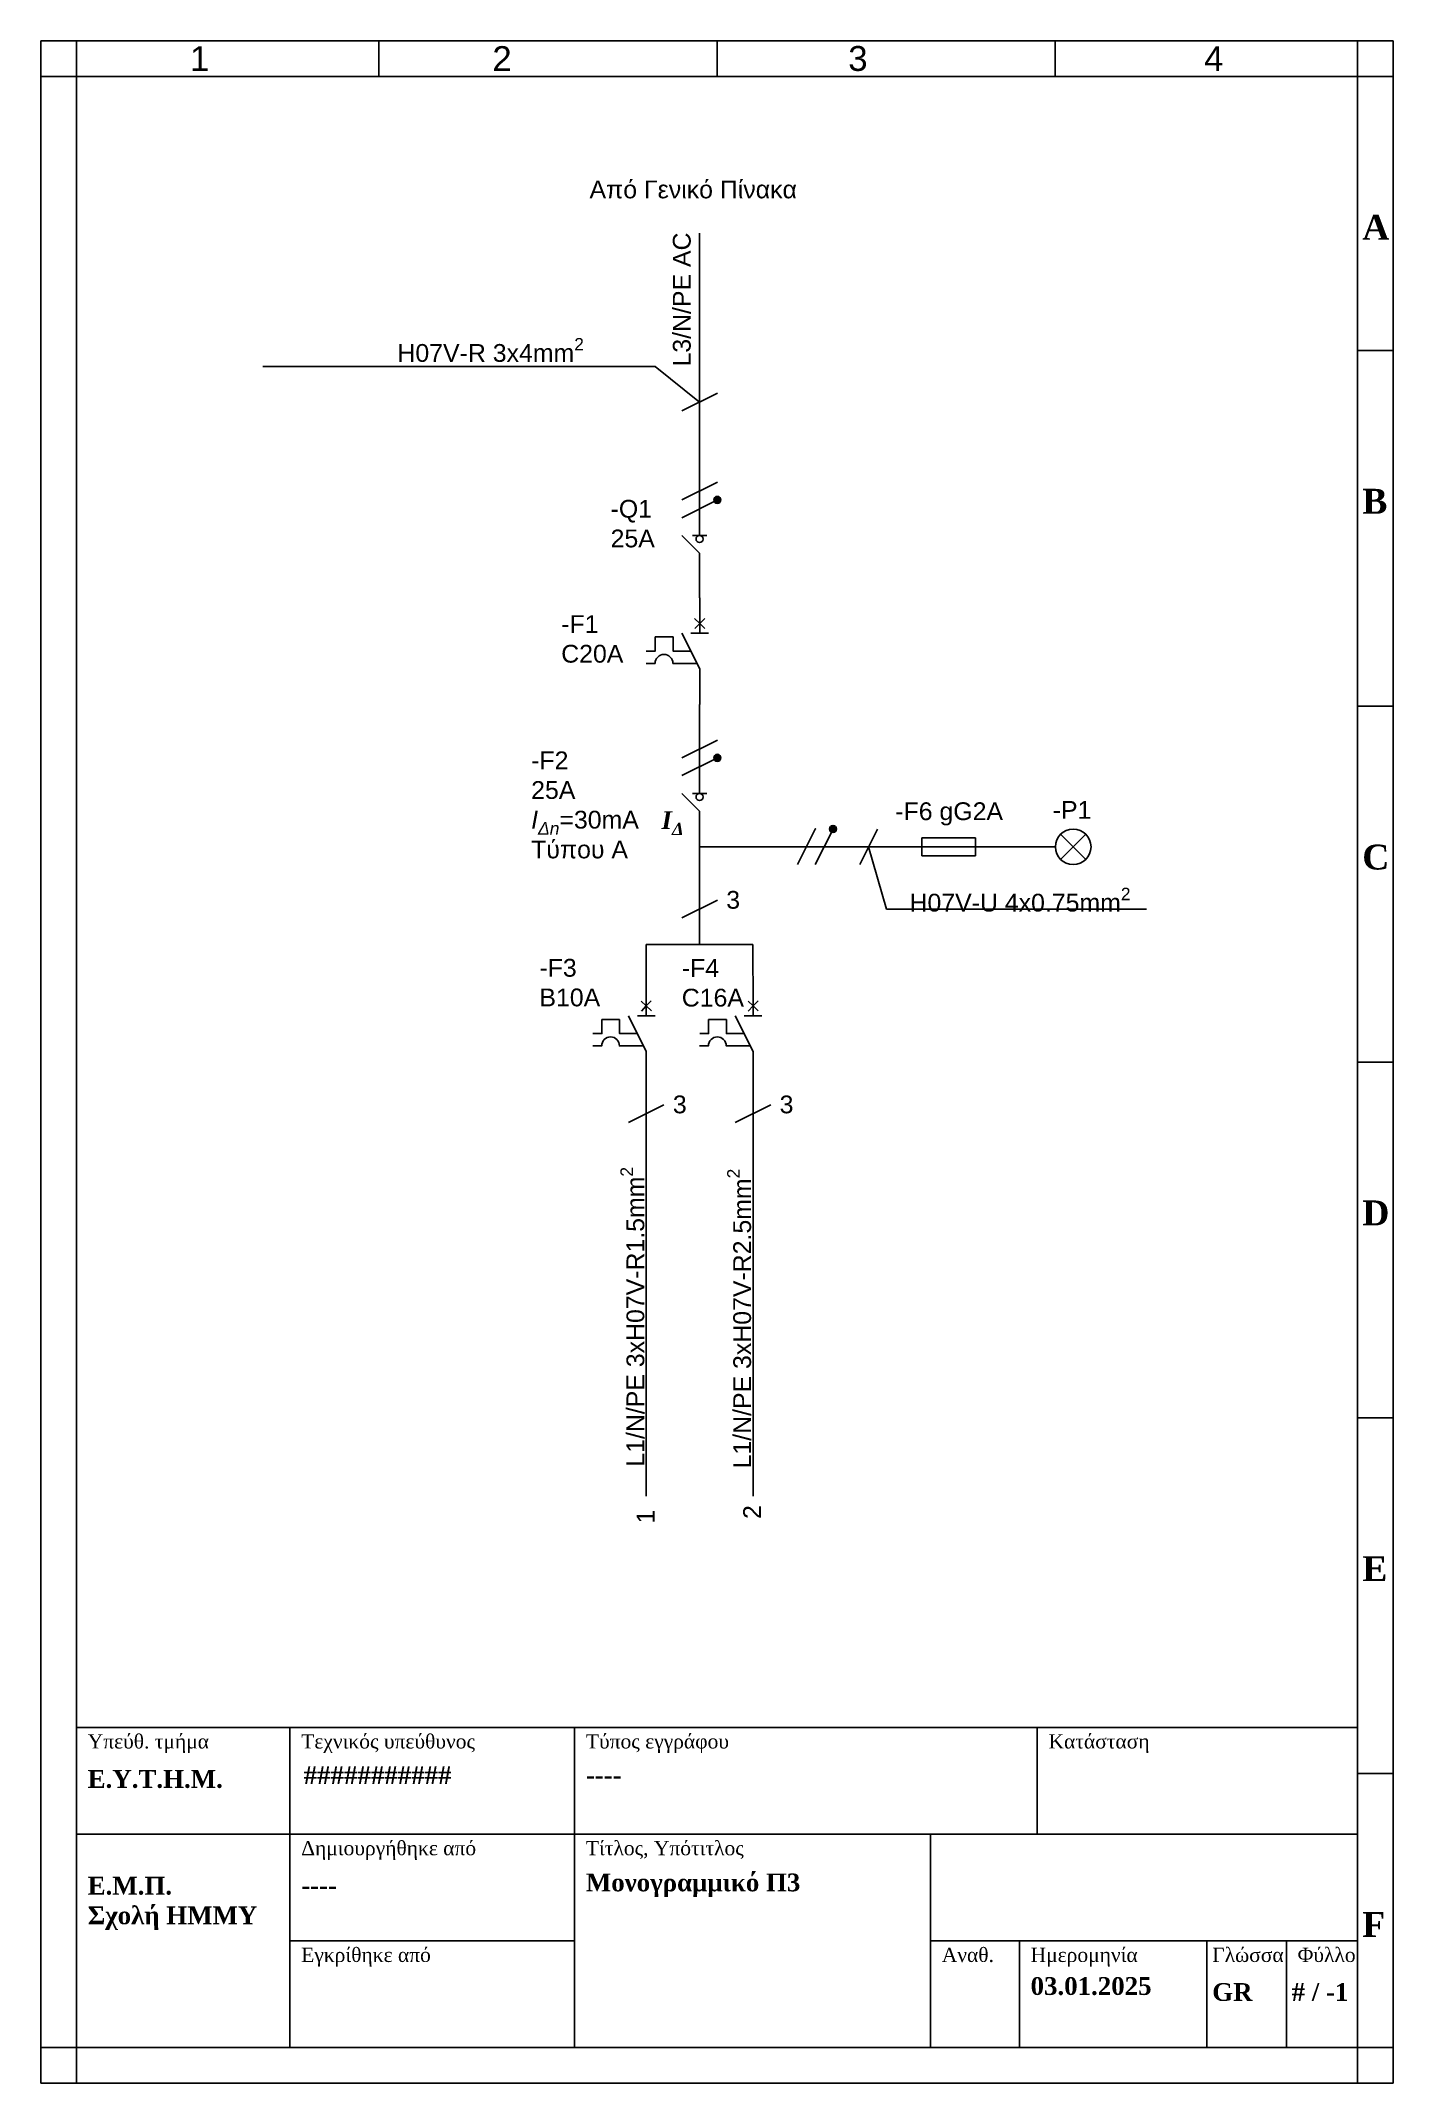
# Paper-space layout 'Μονογραμμικό Π3' of a CAD drawing. Header units: millimetres. Extents: x 15 to 205, y 5 to 292.
import ezdxf
from ezdxf import colors
from ezdxf.entities.mleader import LeaderData, LeaderLine
from ezdxf.math import Vec2, Vec3

# ---------------------------------------------------------------- set-up
doc = ezdxf.new("R2010")
doc.units = ezdxf.units.MM
doc.styles.add('BlockTitle', font='timesbd.ttf', dxfattribs={"height": 2.5})
doc.styles.get("Standard").update_dxf_attribs({"font": 'arial.ttf'})
doc.styles.add('TextBlock', font='timesbd.ttf', dxfattribs={"height": 2.5})
doc.styles.add('TitleBlock', font='times.ttf', dxfattribs={"height": 2})

# ---------------------------------------------------------------- blocks, each defined once
blk = doc.blocks.new('_None')

psp = doc.layouts.new('Μονογραμμικό Π3')

# ---------------------------------------------------------------- hatches: boundary and pattern name
h = psp.add_hatch(color=256)
h.dxf.hatch_style = 1
h.paths.add_polyline_path([(110.55, 227.49, 1), (109.55, 227.49, 1)])
h = psp.add_hatch(color=256)
h.dxf.hatch_style = 1
h.paths.add_polyline_path([(110.55, 191.24, 1), (109.55, 191.24, 1)])
h = psp.add_hatch(color=256)
h.dxf.hatch_style = 1
h.paths.add_polyline_path([(126.8, 181.24, 1), (125.8, 181.24, 1)])

# ---------------------------------------------------------------- linework, layer by layer
for p, q in [((15, 292), (15, 5)), ((20, 55), (20, 292)), ((107.55, 247.49), (107.55, 264.99)), ((107.55, 247.49), (107.55, 242.49)), ((105.05, 239.99), (110.05, 242.49)), ((107.55, 242.49), (107.55, 234.99)), ((107.55, 229.99), (107.55, 234.99)), ((105.05, 227.49), (110.05, 229.99)), ((107.55, 229.99), (107.55, 224.99)), ((105.05, 224.99), (110.05, 227.49)), ((107.55, 224.99), (107.55, 222.49)), ((107.55, 219.99), (105.05, 222.47)), ((106.55, 222.48), (108.55, 222.49)), ((107.55, 219.99), (107.55, 214.99)), ((107.55, 213.74), (107.55, 214.99)), ((107.57, 213.74), (107.57, 208.74)), ((107.57, 210.12), (106.86, 210.82)), ((107.57, 210.12), (106.87, 209.41)), ((107.57, 210.12), (108.27, 210.83)), ((107.57, 210.12), (108.28, 209.42)), ((101.32, 208.24), (103.82, 208.24)), ((107.57, 203.74), (105.07, 208.74)), ((107.57, 208.74), (106.32, 208.74)), ((107.57, 208.74), (108.82, 208.74)), ((105.05, 204.52), (107.18, 204.52)), ((105.07, 206.24), (106.32, 206.24)), ((107.57, 203.74), (107.57, 198.74)), ((107.55, 193.74), (107.55, 198.74)), ((105.05, 191.24), (110.05, 193.74)), ((107.55, 193.74), (107.55, 188.74)), ((105.05, 188.74), (110.05, 191.24)), ((107.55, 188.74), (107.55, 186.24)), ((107.55, 183.74), (105.05, 186.22)), ((106.55, 186.23), (108.55, 186.24)), ((107.55, 183.74), (107.55, 178.74)), ((123.8, 181.24), (121.3, 176.24)), ((126.3, 181.24), (123.8, 176.24)), ((130.05, 176.24), (132.55, 181.24)), ((107.55, 178.74), (116.3, 178.74)), ((107.55, 178.74), (107.55, 169.99)), ((121.3, 178.74), (116.3, 178.74)), ((121.3, 178.74), (126.3, 178.74)), ((126.3, 178.74), (128.8, 178.74)), ((128.8, 178.74), (133.8, 178.74)), ((151.3, 178.74), (133.8, 178.74)), ((151.3, 178.74), (157.55, 178.74)), ((161.82, 176.97), (158.28, 180.5)), ((161.82, 180.5), (158.28, 176.97)), ((105.05, 168.74), (110.05, 171.24)), ((107.55, 169.99), (107.55, 164.99)), ((107.55, 164.99), (100.05, 164.99)), ((100.05, 164.99), (100.05, 161.24)), ((107.55, 164.99), (115.05, 164.99)), ((115.05, 164.99), (115.05, 161.24)), ((100.07, 159.99), (100.05, 161.24)), ((115.07, 159.99), (115.05, 161.24)), ((100.07, 159.99), (100.07, 154.99)), ((115.07, 159.99), (115.07, 154.99)), ((100.07, 149.99), (97.57, 154.99)), ((100.07, 154.99), (98.82, 154.99)), ((100.07, 156.37), (99.36, 157.07)), ((100.07, 156.37), (99.37, 155.66)), ((100.07, 156.37), (100.77, 157.08)), ((100.07, 156.37), (100.78, 155.67)), ((100.07, 154.99), (101.32, 154.99)), ((115.07, 149.99), (112.57, 154.99)), ((115.07, 154.99), (113.82, 154.99)), ((115.07, 156.37), (114.36, 157.07)), ((115.07, 156.37), (114.37, 155.66)), ((115.07, 156.37), (115.77, 157.08)), ((115.07, 156.37), (115.78, 155.67)), ((115.07, 154.99), (116.32, 154.99)), ((93.82, 154.49), (96.32, 154.49)), ((97.57, 152.49), (98.82, 152.49)), ((108.82, 154.49), (111.32, 154.49)), ((112.57, 152.49), (113.82, 152.49)), ((97.55, 150.77), (99.68, 150.77)), ((100.07, 149.99), (100.07, 144.99)), ((112.55, 150.77), (114.68, 150.77)), ((115.07, 149.99), (115.07, 144.99)), ((100.07, 144.99), (100.07, 128.74)), ((115.07, 144.99), (115.07, 128.74)), ((97.55, 139.99), (102.55, 142.49)), ((112.55, 139.99), (117.55, 142.49)), ((100.07, 128.74), (100.07, 89.99)), ((115.07, 128.74), (115.07, 91.24)), ((100.07, 89.99), (100.07, 87.49)), ((115.07, 91.24), (115.07, 87.49))]:
    psp.add_line(p, q)
at = {"linetype": 'Continuous'}
for p, q in [((62.5, 287), (62.5, 292)), ((110, 287), (110, 292)), ((157.5, 287), (157.5, 292)), ((200, 5), (200, 292)), ((205, 287), (15, 287)), ((200, 248.5), (205, 248.5)), ((200, 198.5), (205, 198.5)), ((200, 148.5), (205, 148.5)), ((200, 98.5), (205, 98.5)), ((20, 5), (20, 55)), ((20, 55), (200, 55)), ((50, 10), (50, 55)), ((90, 10), (90, 55)), ((155, 40), (155, 55)), ((200, 48.5), (205, 48.5)), ((20, 40), (200, 40)), ((140, 10), (140, 40)), ((50, 25), (90, 25)), ((140, 25), (200, 25)), ((152.48, 10), (152.48, 25)), ((178.84, 10), (178.84, 25)), ((190, 10), (190, 25)), ((15, 10), (205, 10))]:
    psp.add_line(p, q, dxfattribs=at)
psp.add_lwpolyline([(15, 5), (205, 5), (205, 292), (15, 292)], dxfattribs=at)
for points in [[(101.32, 208.24), (101.32, 206.24), (100.07, 206.24)], [(105.07, 206.24), (103.82, 206.24), (103.82, 208.24)], [(93.82, 154.49), (93.82, 152.49), (92.57, 152.49)], [(97.57, 152.49), (96.32, 152.49), (96.32, 154.49)], [(108.82, 154.49), (108.82, 152.49), (107.57, 152.49)], [(112.57, 152.49), (111.32, 152.49), (111.32, 154.49)]]:
    psp.add_lwpolyline(points)
for points in [[(100.05, 204.52), (101.3, 204.52, -1), (103.8, 204.52), (105.05, 204.52)], [(92.55, 150.77), (93.8, 150.77, -1), (96.3, 150.77), (97.55, 150.77)], [(107.55, 150.77), (108.8, 150.77, -1), (111.3, 150.77), (112.55, 150.77)]]:
    psp.add_lwpolyline(points, format="xyb")
psp.add_lwpolyline([(146.3, 177.49), (138.8, 177.49), (138.8, 179.99), (146.3, 179.99)], close=True)
for centre, radius in [((110.05, 227.49), 0.5), ((107.55, 221.99), 0.5), ((110.05, 191.24), 0.5), ((107.55, 185.74), 0.5), ((126.3, 181.24), 0.5), ((160.05, 178.74), 2.5)]:
    psp.add_circle(centre, radius)
for p in [(110.05, 227.49), (110.05, 227.49), (110.05, 191.24), (110.05, 191.24), (123.8, 181.24), (123.8, 181.24)]:
    psp.add_point(p)

# ---------------------------------------------------------------- texts
at = {"linetype": 'Continuous', "char_height": 3.5, "attachment_point": 5}
for s, insert in [('1', (37.3, 289.5)), ('2', (79.8, 289.5)), ('3', (129.8, 289.5)), ('4', (179.8, 289.5))]:
    psp.add_mtext_dynamic_manual_height_columns(s, width=50, gutter_width=12.5, heights=[0], dxfattribs=dict(at, insert=insert))
at = {"char_height": 2.5, "attachment_point": 1}
for s, width, insert in [('{\\fArial|b0|i0|c161|p34;Από Γενικό Πίνακα}', 31.25, (92.09, 272.37)), ('-Q1\\P25A', 7.5, (95.05, 227.49)), ('-F1\\PC20A', 13.75, (88.11, 211.29)), ('\\A1;-F2\\P25A\\P{\\fArial|b0|i1|c161|p34;Ι\\H0.7x;\\S^ Δn;}=30mA\\P{\\fArial|b0|i0|c161|p34;Τύπου Α}', 13.75, (83.89, 192.14)), ('-F6 gG2A', 17.5, (135.05, 184.99)), ('-P1', 7.5, (157.17, 185.18)), ('3', 3.75, (111.3, 172.54)), ('-F3\\PB10A', 8.4799, (85.05, 162.99)), ('-F4\\PC16A', 8.4799, (105.05, 162.96)), ('3', 3.75, (103.8, 143.79)), ('3', 3.75, (118.8, 143.79))]:
    psp.add_mtext_dynamic_manual_height_columns(s, width=width, gutter_width=12.5, heights=[0], dxfattribs=dict(at, insert=insert))
at = {"linetype": 'Continuous', "attachment_point": 1}
for s, width, gutter_width, insert, char_height, style in [('Α', 5, 12.5, (200.66, 267.55), 3.5, 'TextBlock'), ('B', 5, 12.5, (200.66, 229.05), 3.5, 'TextBlock'), ('C', 5, 12.5, (200.66, 179.05), 3.5, 'TextBlock'), ('D', 5, 12.5, (200.66, 129.05), 3.5, 'TextBlock'), ('E', 5, 12.5, (200.66, 79.05), 3.5, 'TextBlock'), ('Υπεύθ. τμήμα', 27.6031, 10, (21.58, 54.03), 2, 'TitleBlock'), ('Τεχνικός υπεύθυνος', 27.6031, 10, (51.58, 54.03), 2, 'TitleBlock'), ('Τύπος εγγράφου', 27.6031, 10, (91.58, 54.03), 2, 'TitleBlock'), ('Κατάσταση', 27.6031, 10, (156.58, 54.03), 2, 'TitleBlock'), ('Ε.Υ.Τ.Η.Μ.', 19.7949, 12.5, (21.58, 49), 2.5, 'TextBlock'), ('Δημιουργήθηκε από', 27.6031, 10, (51.58, 39.03), 2, 'TitleBlock'), ('Τίτλος, Υπότιτλος ', 27.6031, 10, (91.58, 39.03), 2, 'TitleBlock'), ('Ε.Μ.Π.\\PΣχολή ΗΜΜΥ', 25.8676, 12.5, (21.58, 34), 2.5, 'TextBlock'), ('F', 5, 12.5, (200.66, 29.05), 3.5, 'TextBlock'), ('Εγκρίθηκε από', 27.6031, 10, (51.58, 24.03), 2, 'TitleBlock'), ('Αναθ.', 27.6031, 10, (141.58, 24.03), 2, 'TitleBlock'), ('Ημερομηνία', 27.6031, 10, (154.06, 24.03), 2, 'TitleBlock'), ('Γλώσσα', 27.6031, 10, (179.58, 24.03), 2, 'TitleBlock'), ('Φύλλο', 27.6031, 10, (191.58, 24.03), 2, 'TitleBlock'), ('GR', 10.4238, 12.5, (179.58, 19.06), 2.5, 'TextBlock'), ('# / -1', 10.4238, 12.5, (190.74, 19.06), 2.5, 'TextBlock')]:
    psp.add_mtext_dynamic_manual_height_columns(s, width=width, gutter_width=gutter_width, heights=[0], dxfattribs=dict(at, insert=insert, char_height=char_height, style=style))
at = {"char_height": 2.5, "attachment_point": 1, "rotation": 90}
for s, insert in [('L{\\fArial|b0|i0|c161|p34;3}/N/PE AC', (103.8, 246.24)), ('\\A1;L1/N/PE 3xH07V-R{\\fArial|b0|i0|c161|p34;1}.5mm{\\H0.7x;\\S2^ ;}', (96.43, 91.64)), ('\\A1;L1/N/PE 3xH07V-R{\\fArial|b0|i0|c161|p34;2}.5mm{\\H0.7x;\\S2^ ;}', (111.43, 91.39))]:
    psp.add_mtext_dynamic_manual_height_columns(s, width=67.5, gutter_width=12.5, heights=[0], dxfattribs=dict(at, insert=insert))
at = {"insert": (102.2, 183.74), "char_height": 2.5, "width": 6.2507, "attachment_point": 1, "style": 'BlockTitle'}
psp.add_mtext('\\A1;{\\fTimes New Roman|b1|i1|c161|p18;Ι\\H0.7x;\\S^ Δ;}', dxfattribs=at)
at = {"char_height": 2.5, "width": 5, "attachment_point": 1, "rotation": 90}
for s, insert in [('1', (98.72, 83.65)), ('2', (113.68, 84.28))]:
    psp.add_mtext(s, dxfattribs=dict(at, insert=insert))
at = {"linetype": 'Continuous', "char_height": 2.5, "attachment_point": 1, "style": 'TextBlock'}
for s, insert in [('###########', (51.93, 49.53)), ('----', (91.58, 49.54)), ('Μονογραμμικό Π3', (91.58, 34.46)), ('----', (51.58, 34.07)), ('03.01.2025', (154.06, 19.9))]:
    psp.add_mtext(s, dxfattribs=dict(at, insert=insert))

# ---------------------------------------------------------------- leaders
ml = psp.add_multileader_mtext('Standard')
ml.set_content('\\A1;{\\H0.625x;H07V-R 3x\\fArial|b0|i0|c161|p34;4\\fArial|b0|i0|c0|p34;mm\\H0.7x;\\S2^ ;}\\P ', color=256)
ml.set_leader_properties()
ml.set_arrow_properties(name='NONE')
ml.build(insert=Vec2(0, 0))
ml.multileader.update_dxf_attribs({"text_left_attachment_type": 6, "text_right_attachment_type": 6})
ctx = ml.context
ctx.base_point, ctx.plane_origin = Vec3(63.58, 246.24), Vec3(107.55, 241.24)
ctx.left_attachment, ctx.right_attachment, ctx.text_align_type = 6, 6, 2
notes = []
notes.append((ctx, [(0, (1, 1, 0), (101.3, 246.24), (-1, 0), 8, [(0, [(107.55, 241.24)], 0, [])])]))
ctx.mtext.insert, ctx.mtext.width, ctx.mtext.alignment, ctx.mtext.flow_direction = Vec3(91.3, 250.24), 45.6064, 3, 5
ml = psp.add_multileader_mtext('Standard')
ml.set_content('\\A1;H07V-U 4x0.75mm{\\H0.7x;\\S2^ ;}', color=256)
ml.set_leader_properties()
ml.set_arrow_properties(name='NONE')
ml.build(insert=Vec2(0, 0))
ml.multileader.update_dxf_attribs({"text_left_attachment_type": 6, "text_right_attachment_type": 6})
ctx = ml.context
ctx.base_point, ctx.char_height, ctx.plane_origin = Vec3(135.05, 169.99), 2.5, Vec3(131.3, 178.74)
ctx.left_attachment, ctx.right_attachment = 6, 6
notes.append((ctx, [(0, (1, 1, 0), (133.8, 169.99), (1, 0), 1.25, [(0, [(131.3, 178.74)], 0, [])])]))
ctx.mtext.insert, ctx.mtext.width, ctx.mtext.flow_direction = Vec3(137.05, 172.99), 33.4889, 5
for ctx, leaders in notes:
    for number, flags, end, landing, length, lines in leaders:
        leader = LeaderData()
        leader.index, (leader.has_last_leader_line, leader.has_dogleg_vector, leader.attachment_direction) = number, flags
        leader.last_leader_point, leader.dogleg_vector, leader.dogleg_length = Vec3(end), Vec3(landing), length
        for number, points, colour, breaks in lines:
            line = LeaderLine()
            line.index, line.vertices, line.color, line.breaks = number, Vec3.list(points), colors.encode_raw_color(colour), breaks
            leader.lines.append(line)
        ctx.leaders.append(leader)

doc.saveas('drawing.dxf')
